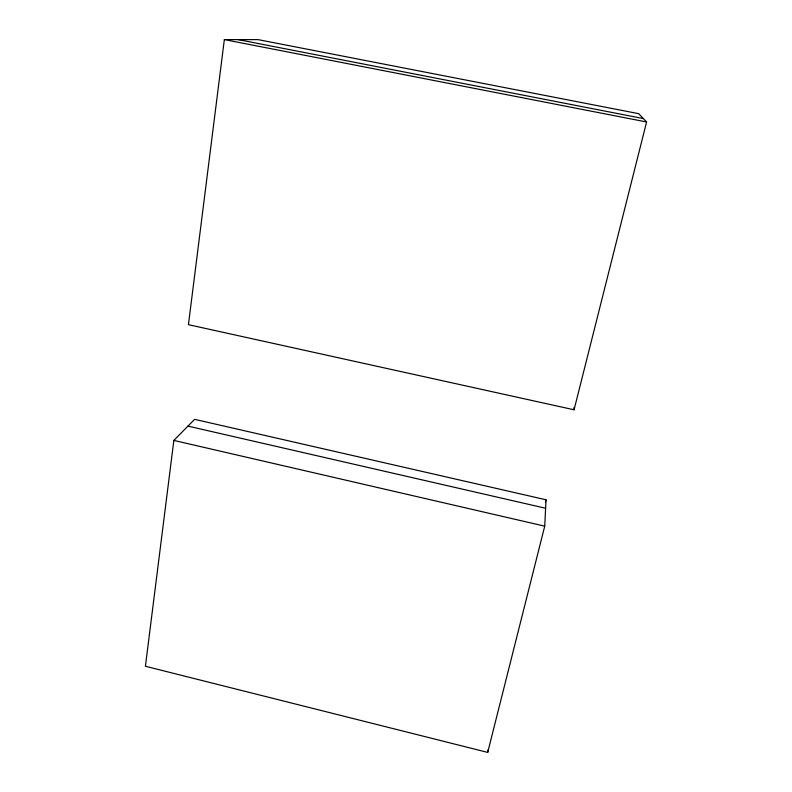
<?xml version="1.0" encoding="UTF-8"?>
<svg xmlns="http://www.w3.org/2000/svg" width="792" height="792" viewBox="0 0 792 792"><rect width="100%" height="100%" fill="white"/><g stroke="black" fill="none" stroke-linecap="round" stroke-linejoin="round"><path stroke-width="1.19" d="M544.728 526.165L546.025 499.782L194.634 419.344L173.854 440.421L145.401 666.26L487.704 752.4L544.728 526.165L173.854 440.421M487.704 752.4L487.981 749.965M224.344 39.6L188.437 324.671L574.061 409.781L646.599 121.978L638.698 113.672L258.093 39.63L224.344 39.6L646.599 121.978M545.431 502.148L546.025 499.782M238.164 39.61L643.351 118.572M187.951 426.116L545.609 508.246M574.022 407.435L574.061 409.781"/></g></svg>
